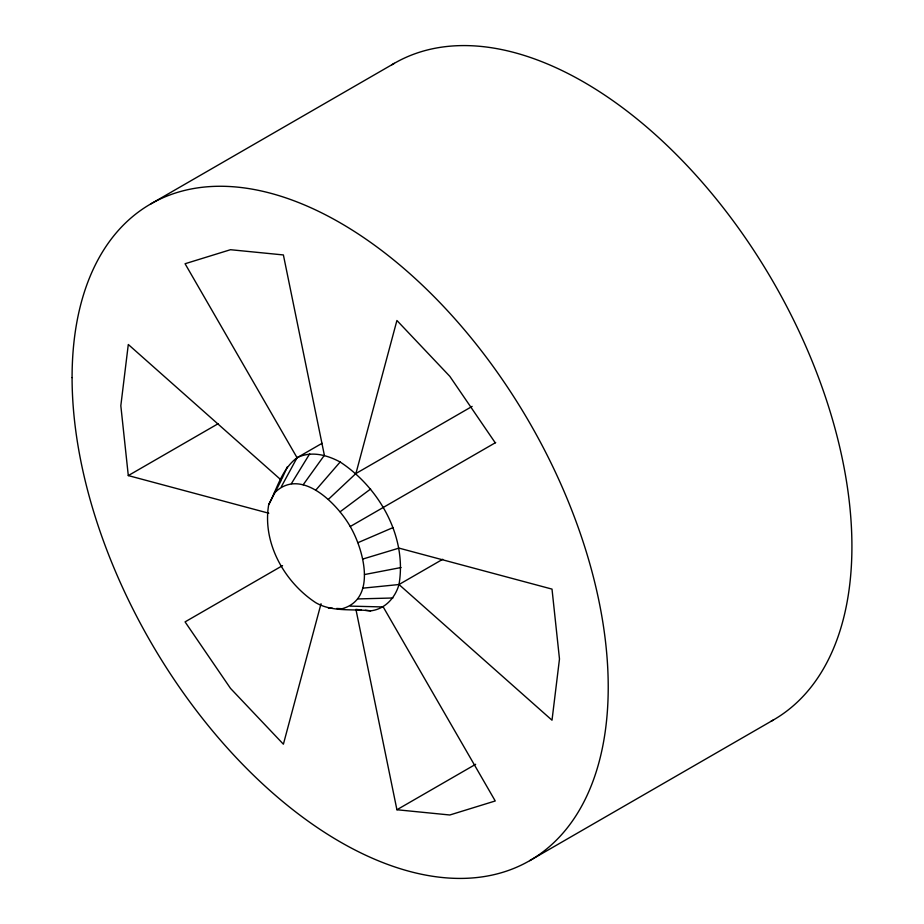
<?xml version="1.0" encoding="UTF-8"?>
<svg xmlns="http://www.w3.org/2000/svg" width="924" height="924" viewBox="0 0 924 924"><rect width="100%" height="100%" fill="white"/><g stroke="black" fill="none" stroke-linecap="round" stroke-linejoin="round"><path stroke-width="1.39" d="M268.699 504.666C262.139 542.758 284.338 582.051 315.777 602.702C332.421 612.312 352.321 608.65 370.616 610.856C384.938 609.205 395.195 597.944 398.995 584.534C407.195 536.925 379.452 487.814 340.147 462C327.015 454.931 311.134 450.681 297.066 457.727C281.843 469.022 277.212 488.542 268.699 504.666L281.3 480.168L128.297 344.49L120.825 405.717L128.297 475.583L268.78 513.224M340.147 609.228C377.731 600.75 363.837 549.896 350.242 526.518C336.798 503.06 299.699 465.604 273.573 493.913M321.032 603.719L283.391 744.201L230.492 688.368L185.066 621.887L282.548 565.615M328.401 499.341L355.925 473.504L396.916 320.489L449.815 376.334L495.241 442.804M281.855 478.944L287.387 466.712M281.323 486.729L297.066 457.727L322.072 443.301M291.406 483.61L309.69 453.834M303.164 484.777L324.382 455.289L283.391 254.943L230.492 249.711L185.066 263.733L297.066 457.727M315.777 490.136L340.147 462M340.147 511.746L370.616 489.015M150.6 204.031L394.294 63.34M128.297 475.583L218.283 423.631M355.925 473.504L472.141 406.398M350.242 526.518L495.703 442.538M362.855 588.161L398.995 584.534L442.735 559.274M361.261 609.932L355.925 609.401L396.916 809.747L475.652 764.298M529.706 860.66L773.4 719.969M357.992 542.654L392.908 527.639M362.855 559.032L398.995 548.117L552.009 589.108L559.482 658.974L552.009 720.212L398.995 584.534M364.518 574.555L401.074 567.521M357.992 598.925L392.908 597.99M350.242 606.109L383.229 606.964L495.241 800.969L449.815 814.991L396.916 809.747M328.401 608.061L332.524 608.269M336.648 608.466L343.532 608.801M365.269 610.337L370.616 610.856M391.915 64.749A379.106 218.873 60 0 1 773.4 282.213A379.106 218.873 60 0 1 770.986 721.321M72.084 377.581A379.106 218.873 60 0 0 474.185 877.8A379.106 218.873 60 0 0 474.185 341.661A379.106 218.873 60 0 0 72.084 377.581"/></g></svg>
